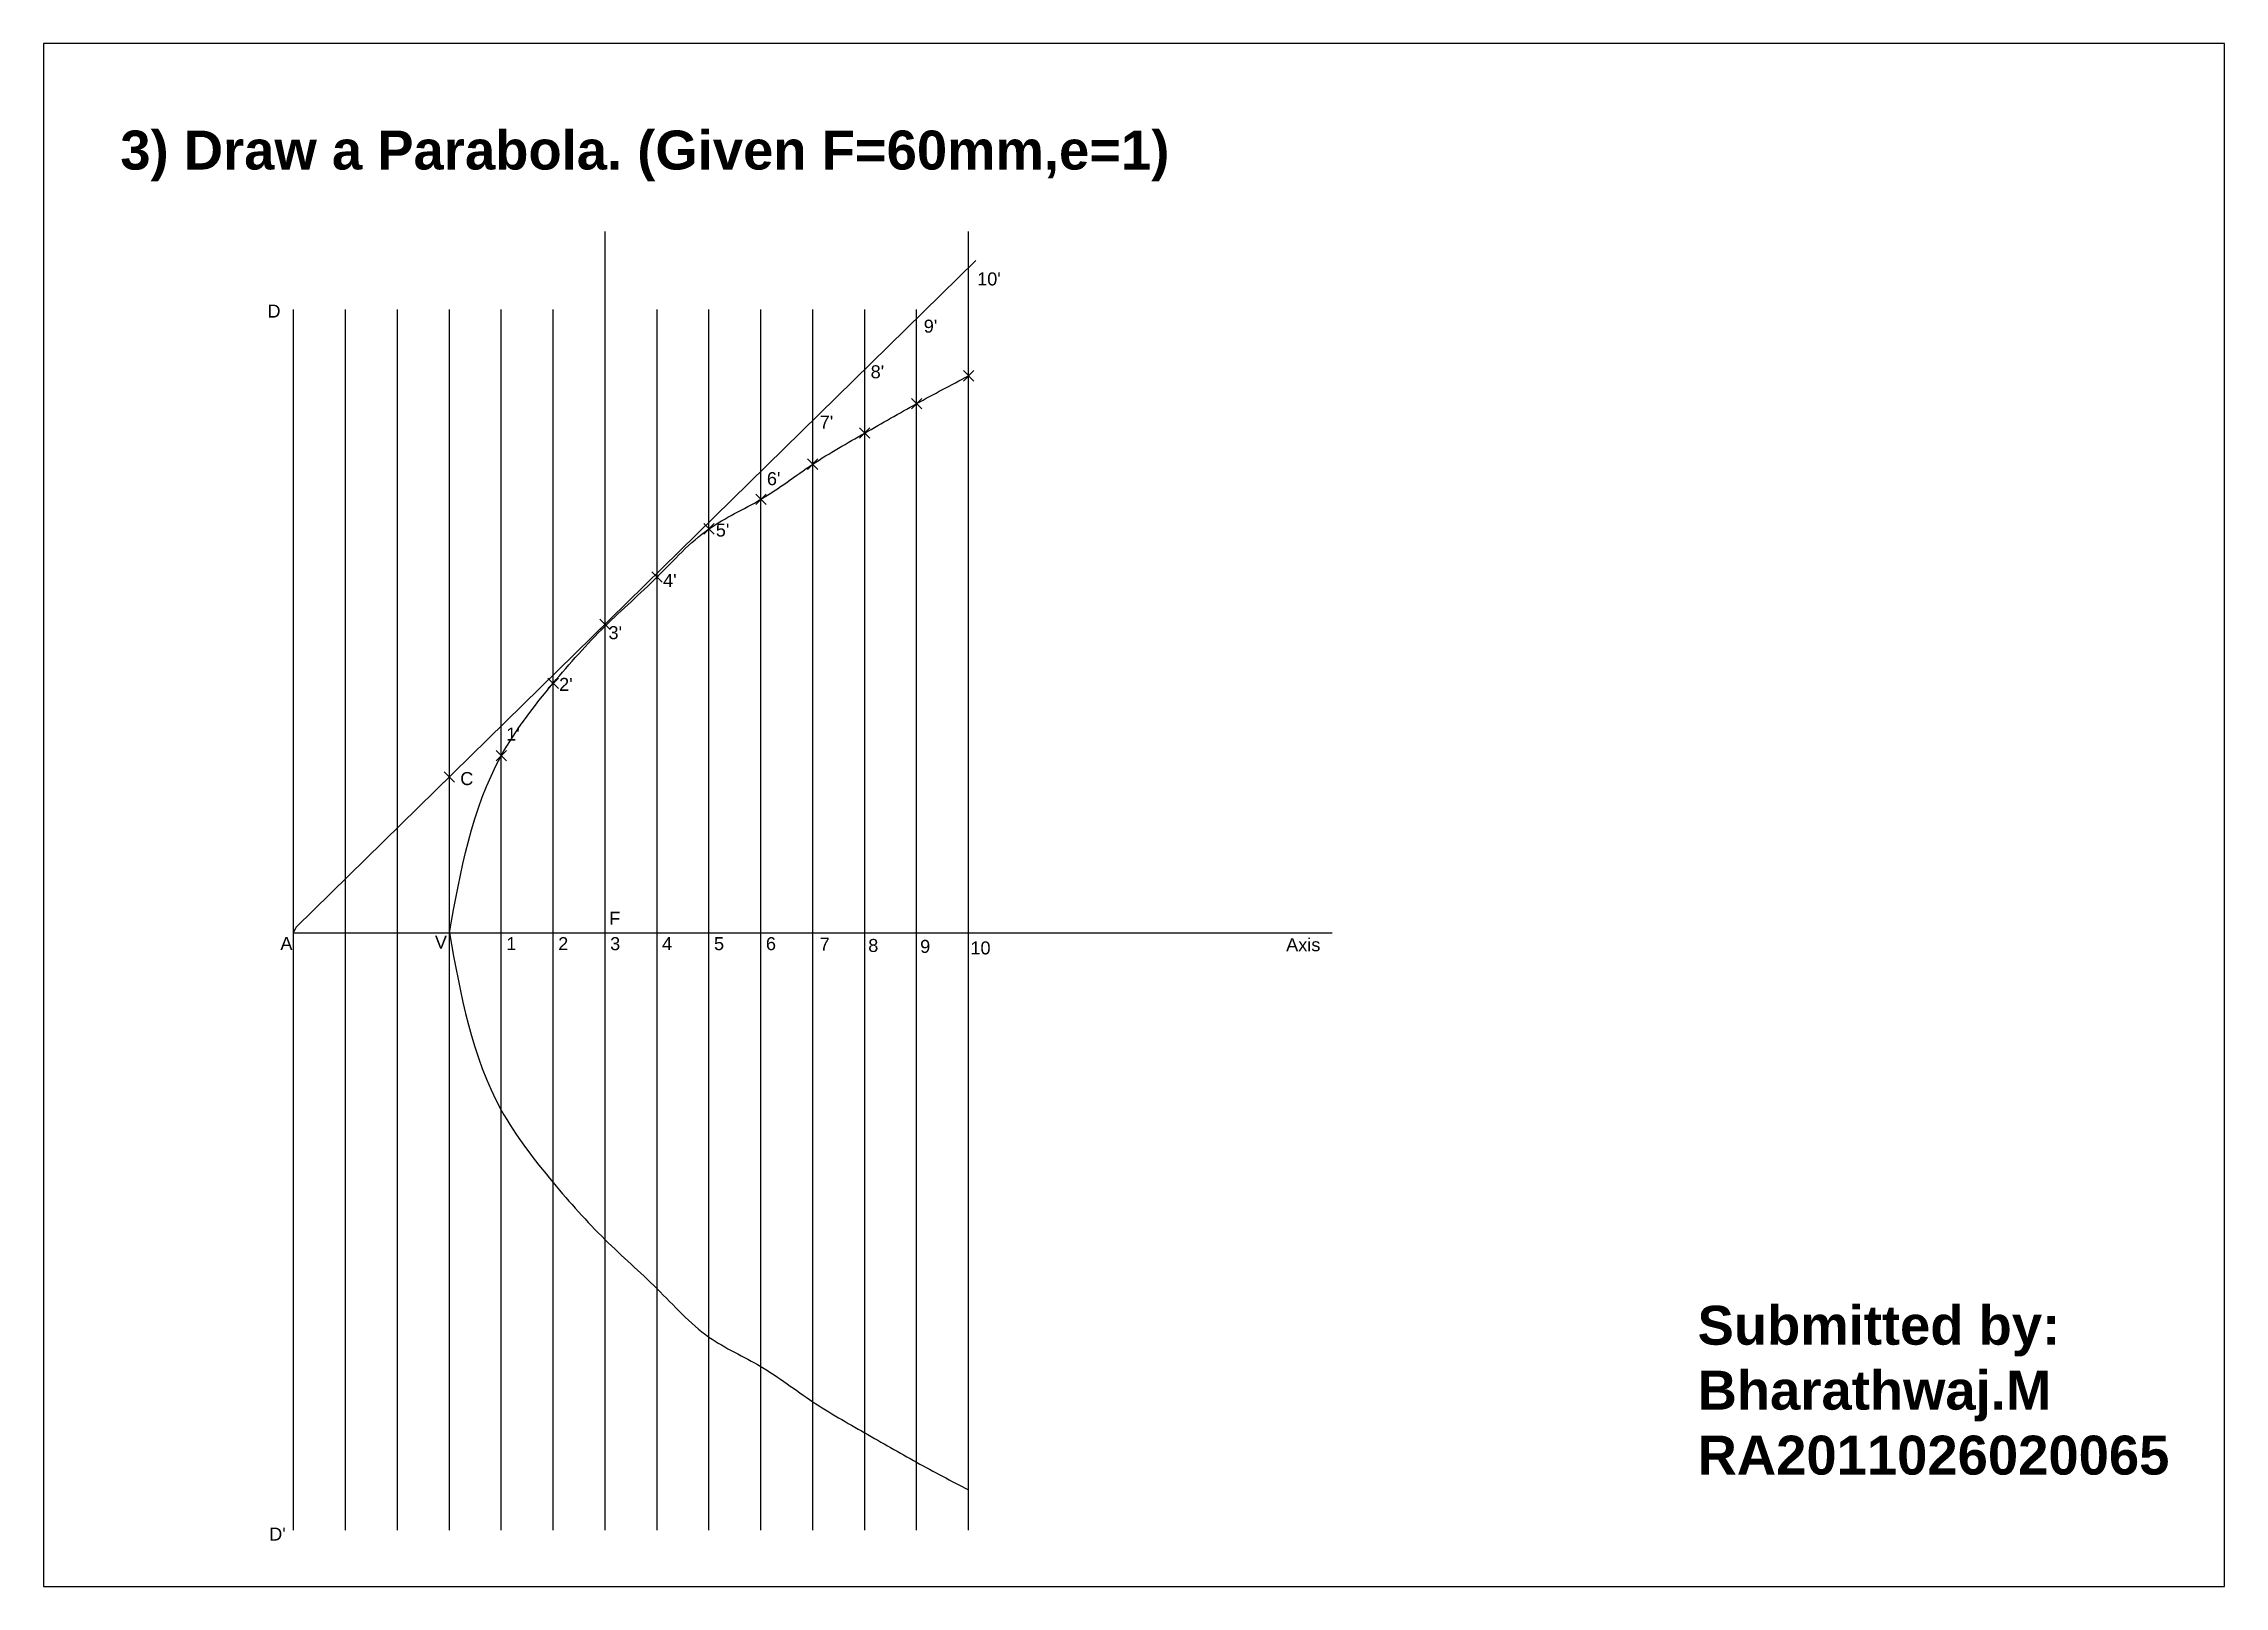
# Model space of a CAD drawing. Header units: millimetres. Extents: x -19 to 401, y -26 to 271.
import ezdxf

# ---------------------------------------------------------------- set-up
doc = ezdxf.new("R2010")
doc.units = ezdxf.units.MM
doc.header["$PDMODE"] = 3
doc.styles.get("Standard").update_dxf_attribs({"font": 'arial.ttf'})

msp = doc.modelspace()

# ---------------------------------------------------------------- linework, layer by layer
at = {"color": 2, "linetype": 'ByBlock'}
msp.add_line((88.73, -15.51), (88.73, 234.49), dxfattribs=at)
for p, q in [((158.73, -15.51), (158.73, 234.49)), ((29.24, 100.57), (160.15, 228.94)), ((28.73, -15.51), (28.73, 219.49)), ((38.73, -15.51), (38.73, 219.49)), ((48.73, -15.51), (48.73, 219.49)), ((58.73, -15.51), (58.73, 219.49)), ((68.73, -15.51), (68.73, 219.49)), ((78.73, -15.51), (78.73, 219.49)), ((98.73, -15.51), (98.73, 219.49)), ((108.73, -15.51), (108.73, 219.49)), ((118.73, -15.51), (118.73, 219.49)), ((128.73, -15.51), (128.73, 219.49)), ((138.73, -15.51), (138.73, 219.49)), ((148.73, -15.51), (148.73, 219.49)), ((28.73, 99.49), (29.24, 100.57)), ((28.73, 99.49), (228.73, 99.49))]:
    msp.add_line(p, q)
msp.add_lwpolyline([(-19.41, -26.31), (400.59, -26.31), (400.59, 270.69), (-19.41, 270.69)], close=True)
at = {"color": 3, "lineweight": -2}
for points in [[(58.73, 99.49), (68.73, 133.6), (78.73, 147.55), (88.73, 158.54), (98.73, 167.99), (108.73, 177.28), (118.73, 182.96), (128.73, 189.73), (138.73, 195.72), (148.73, 201.39), (158.73, 206.73)], [(58.73, 99.49), (68.73, 65.38), (78.73, 51.42), (88.73, 40.43), (98.73, 30.99), (108.73, 21.69), (118.73, 16.01), (128.73, 9.24), (138.73, 3.25), (148.73, -2.42), (158.73, -7.75)]]:
    msp.add_spline(points, degree=3, dxfattribs=at)
for p in [(158.73, 206.73), (148.73, 201.39), (138.73, 195.72), (128.73, 189.73), (118.73, 182.96), (108.73, 177.28), (98.73, 167.99), (88.73, 158.91), (78.73, 147.55), (68.73, 133.6), (58.73, 129.49)]:
    msp.add_point(p)

# ---------------------------------------------------------------- texts
at = {"attachment_point": 1}
for s, width, insert, char_height in [('{\\fArial|b1|i0|c0|p34;3) Draw a Parabola. (Given F=60mm,e=1)}', 300.8897, (-4.64, 253.95), 7.5), ("10'", 7.1935, (160.38, 226.64), 2.5), ('D', 8.7712, (23.7, 220.45), 2.5), ("9'", 7.1935, (150.1, 217.55), 2.5), (" 8'", 7.1935, (138.9, 208.76), 2.5), ("7'", 7.1935, (130.06, 199.09), 2.5), ("6'", 7.1935, (119.89, 188.19), 2.5), ("5'", 7.1935, (110.05, 178.3), 2.5), ("4'", 7.1935, (99.89, 168.59), 2.5), (" 3'", 7.1935, (88.41, 158.54), 2.5), (" 2'", 7.1935, (78.9, 148.58), 2.5), (" 1'", 7.1935, (68.73, 139.03), 2.5), (' C', 5.0524, (59.86, 130.45), 2.5), ('F', 5.8934, (89.53, 103.55), 2.5), ('A', 5.6272, (26.19, 98.71), 2.5), ('V', 7.1935, (55.95, 98.97), 2.5), (' 1', 7.1935, (68.73, 98.67), 2.5), (' 2', 7.1935, (78.73, 98.67), 2.5), (' 3', 7.1935, (88.73, 98.67), 2.5), (' 4', 7.1935, (98.73, 98.67), 2.5), (' 5', 7.1935, (108.73, 98.67), 2.5), (' 6', 7.1935, (118.73, 98.67), 2.5), ('7', 7.1935, (130.05, 98.56), 2.5), ('8', 7.1935, (139.41, 98.32), 2.5), ('9', 7.1935, (149.41, 98.14), 2.5), ('10', 7.1935, (159.08, 97.85), 2.5), ('Axis', 11.0478, (219.89, 98.46), 2.5), ('{\\fArial|b1|i0|c0|p34;Submitted by:\\PBharathwaj.M\\PRA2011026020065}', 104.302, (299.13, 27.71), 7.5), ("D'", 7.2296, (24.04, -15), 2.5)]:
    msp.add_mtext_dynamic_manual_height_columns(s, width=width, gutter_width=12.5, heights=[0], dxfattribs=dict(at, insert=insert, char_height=char_height))

doc.saveas('drawing.dxf')
